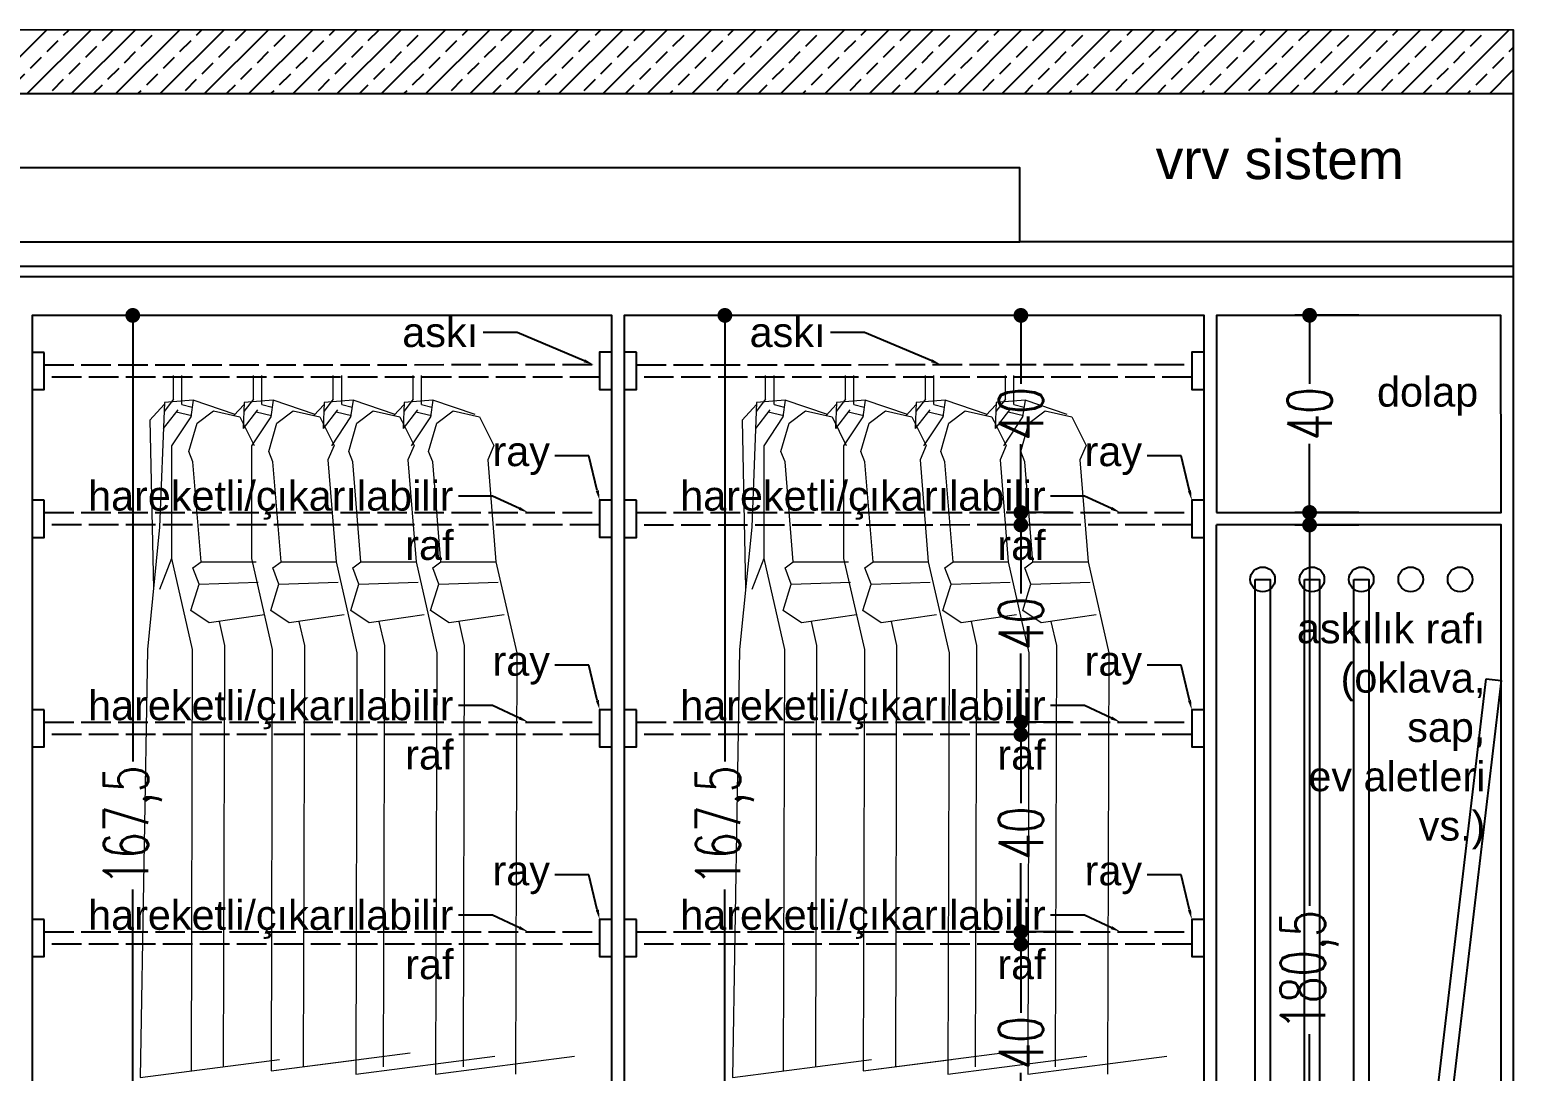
# Model space of a CAD drawing. Header units: millimetres. Extents: x 1064 to 14043, y 831 to 5538.
# Drawn here: x 10964.1 to 11264.7, y 2635.4 to 2846.7 of the extents above; entities that cross this region are included whole.
import ezdxf
from ezdxf import colors
from ezdxf.entities.mleader import LeaderData, LeaderLine
from ezdxf.math import Vec2, Vec3

# ---------------------------------------------------------------- set-up
doc = ezdxf.new("R2010")
doc.units = ezdxf.units.MM
doc.linetypes.add('ACAD_ISO02W100', pattern=[15, 12, -3])
for name, color, linetype in [('clad', 30, 'Continuous'), ('dim_sec', 193, 'Continuous'), ('furn', 134, 'Continuous'), ('hatch_conc', 223, 'Continuous'), ('layout', 11, 'Continuous'), ('pipe', 143, 'Continuous'), ('Str_conc', 6, 'Continuous'), ('symbol', 8, 'Continuous'), ('wipeout', 134, 'Continuous')]:
    doc.layers.add(name, color=color, linetype=linetype)
doc.layers.add('mobilya', color=30, linetype='Continuous', lineweight=30)
doc.layers.add('transparan', color=7, linetype='Continuous', transparency=0.75)
doc.styles.add('antet', font='arial.ttf')
doc.styles.add('dim', font='simplex.shx', dxfattribs={"width": 0.7})
doc.styles.get("Standard").update_dxf_attribs({"font": 'arial.ttf'})
doc.dimstyles.new('1_50', dxfattribs={"dimtxt": 9, "dimasz": 3, "dimexe": 3, "dimexo": 0, "dimgap": 1, "dimtad": 0, "dimdec": 1, "dimzin": 11, "dimtxsty": 'dim', "dimblk": 'DOT', "dimcen": 1.5, "dimdle": 1.25, "dimclrt": 2, "dimadec": 0, "dimazin": 0, "dimtfac": 1.25, "dimtdec": 1, "dimtix": 1, "dimtofl": 0, "dimtmove": 1, "dimatfit": 3, "dimldrblk": 'DOT', "dimfxl": 10, "dimfxlon": 1, "dimtolj": 1, "dimtzin": 0, "dimarcsym": 0})

# ---------------------------------------------------------------- blocks, each defined once
blk = doc.blocks.new('_Dot')
at = {"color": 0, "linetype": 'ByBlock', "lineweight": -2}
blk.add_line((-0.5, 0), (-1, 0), dxfattribs=at)
at = {"color": 0, "linetype": 'ByBlock', "const_width": 0.5}
blk.add_lwpolyline([(-0.25, 0, 1), (0.25, 0, 1)], format="xyb", close=True, dxfattribs=at)
blk = doc.blocks.new('*D91')
at = {"layer": 'Defpoints', "color": 0, "transparency": 16777216}
for p in [(11164.95, 2661.2), (11202.07, 2661.2), (11202.07, 2621.21)]:
    blk.add_point(p, dxfattribs=at)
at = {"layer": 'dim_sec', "color": 0, "lineweight": -2, "transparency": 16777216}
for p, q in [((11174.95, 2661.2), (11161.95, 2661.2)), ((11164.95, 2658.2), (11164.95, 2647.3)), ((11164.95, 2624.21), (11164.95, 2635.1)), ((11174.95, 2621.21), (11161.95, 2621.21))]:
    blk.add_line(p, q, dxfattribs=at)
at = {"layer": 'dim_sec', "color": 0, "lineweight": -2, "transparency": 16777216, "xscale": 3, "yscale": 3, "zscale": 3}
for p, rotation in [((11164.95, 2661.2), 90), ((11164.95, 2621.21), 270)]:
    blk.add_blockref('_Dot', p, dxfattribs=dict(at, rotation=rotation))
at = {"layer": 'dim_sec', "color": 2, "transparency": 16777216, "insert": (11164.95, 2641.2), "char_height": 9, "attachment_point": 5, "rotation": 90, "style": 'dim'}
blk.add_mtext('\\A1;40', dxfattribs=at)
blk = doc.blocks.new('*D92')
at = {"layer": 'Defpoints', "color": 0, "transparency": 16777216}
for p in [(11164.95, 2703.7), (11202.07, 2703.7), (11202.07, 2663.71)]:
    blk.add_point(p, dxfattribs=at)
at = {"layer": 'dim_sec', "color": 0, "lineweight": -2, "transparency": 16777216}
for p, q in [((11174.95, 2703.7), (11161.95, 2703.7)), ((11164.95, 2700.7), (11164.95, 2689.8)), ((11164.95, 2666.71), (11164.95, 2677.6)), ((11174.95, 2663.71), (11161.95, 2663.71))]:
    blk.add_line(p, q, dxfattribs=at)
at = {"layer": 'dim_sec', "color": 0, "lineweight": -2, "transparency": 16777216, "xscale": 3, "yscale": 3, "zscale": 3}
for p, rotation in [((11164.95, 2703.7), 90), ((11164.95, 2663.71), 270)]:
    blk.add_blockref('_Dot', p, dxfattribs=dict(at, rotation=rotation))
at = {"layer": 'dim_sec', "color": 2, "transparency": 16777216, "insert": (11164.95, 2683.7), "char_height": 9, "attachment_point": 5, "rotation": 90, "style": 'dim'}
blk.add_mtext('\\A1;40', dxfattribs=at)
blk = doc.blocks.new('*D93')
at = {"layer": 'Defpoints', "color": 0, "transparency": 16777216}
for p in [(11164.95, 2746.21), (11202.07, 2746.21), (11202.07, 2706.23)]:
    blk.add_point(p, dxfattribs=at)
at = {"layer": 'dim_sec', "color": 0, "lineweight": -2, "transparency": 16777216}
for p, q in [((11174.95, 2746.21), (11161.95, 2746.21)), ((11164.95, 2743.21), (11164.95, 2732.32)), ((11164.95, 2709.23), (11164.95, 2720.12)), ((11174.95, 2706.23), (11161.95, 2706.23))]:
    blk.add_line(p, q, dxfattribs=at)
at = {"layer": 'dim_sec', "color": 0, "lineweight": -2, "transparency": 16777216, "xscale": 3, "yscale": 3, "zscale": 3}
for p, rotation in [((11164.95, 2746.21), 90), ((11164.95, 2706.23), 270)]:
    blk.add_blockref('_Dot', p, dxfattribs=dict(at, rotation=rotation))
at = {"layer": 'dim_sec', "color": 2, "transparency": 16777216, "insert": (11164.95, 2726.22), "char_height": 9, "attachment_point": 5, "rotation": 90, "style": 'dim'}
blk.add_mtext('\\A1;40', dxfattribs=at)
blk = doc.blocks.new('*D94')
at = {"layer": 'Defpoints', "color": 0, "transparency": 16777216}
for p in [(11164.95, 2788.71), (11202.07, 2788.71), (11202.07, 2748.73)]:
    blk.add_point(p, dxfattribs=at)
at = {"layer": 'dim_sec', "color": 0, "lineweight": -2, "transparency": 16777216}
for p, q in [((11174.95, 2788.71), (11161.95, 2788.71)), ((11164.95, 2785.71), (11164.95, 2774.82)), ((11164.95, 2751.73), (11164.95, 2762.62)), ((11174.95, 2748.73), (11161.95, 2748.73))]:
    blk.add_line(p, q, dxfattribs=at)
at = {"layer": 'dim_sec', "color": 0, "lineweight": -2, "transparency": 16777216, "xscale": 3, "yscale": 3, "zscale": 3}
for p, rotation in [((11164.95, 2788.71), 90), ((11164.95, 2748.73), 270)]:
    blk.add_blockref('_Dot', p, dxfattribs=dict(at, rotation=rotation))
at = {"layer": 'dim_sec', "color": 2, "transparency": 16777216, "insert": (11164.95, 2768.72), "char_height": 9, "attachment_point": 5, "rotation": 90, "style": 'dim'}
blk.add_mtext('\\A1;40', dxfattribs=at)
blk = doc.blocks.new('*D96')
at = {"layer": 'Defpoints', "color": 0, "transparency": 16777216}
for p in [(10984.96, 2788.71), (11082.08, 2788.71), (11082.08, 2621.2)]:
    blk.add_point(p, dxfattribs=at)
at = {"layer": 'dim_sec', "color": 0, "lineweight": -2, "transparency": 16777216}
for p, q in [((10994.96, 2788.71), (10981.96, 2788.71)), ((10984.96, 2785.71), (10984.96, 2698.25)), ((10984.96, 2624.2), (10984.96, 2672.25)), ((10994.96, 2621.2), (10981.96, 2621.2))]:
    blk.add_line(p, q, dxfattribs=at)
at = {"layer": 'dim_sec', "color": 0, "lineweight": -2, "transparency": 16777216, "xscale": 3, "yscale": 3, "zscale": 3}
for p, rotation in [((10984.96, 2788.71), 90), ((10984.96, 2621.2), 270)]:
    blk.add_blockref('_Dot', p, dxfattribs=dict(at, rotation=rotation))
at = {"layer": 'dim_sec', "color": 2, "transparency": 16777216, "insert": (10984.96, 2685.25), "char_height": 9, "attachment_point": 5, "rotation": 90, "style": 'dim'}
blk.add_mtext('\\A1;167,5', dxfattribs=at)
blk = doc.blocks.new('*D102')
at = {"layer": 'Defpoints', "color": 0, "transparency": 16777216}
for p in [(11223.46, 2788.73), (11262.25, 2788.73), (11262.25, 2748.75)]:
    blk.add_point(p, dxfattribs=at)
at = {"layer": 'dim_sec', "color": 0, "lineweight": -2, "transparency": 16777216}
for p, q in [((11233.46, 2788.73), (11220.46, 2788.73)), ((11223.46, 2785.73), (11223.46, 2774.84)), ((11223.46, 2751.75), (11223.46, 2762.64)), ((11233.46, 2748.75), (11220.46, 2748.75))]:
    blk.add_line(p, q, dxfattribs=at)
at = {"layer": 'dim_sec', "color": 0, "lineweight": -2, "transparency": 16777216, "xscale": 3, "yscale": 3, "zscale": 3}
for p, rotation in [((11223.46, 2788.73), 90), ((11223.46, 2748.75), 270)]:
    blk.add_blockref('_Dot', p, dxfattribs=dict(at, rotation=rotation))
at = {"layer": 'dim_sec', "color": 2, "transparency": 16777216, "insert": (11223.46, 2768.74), "char_height": 9, "attachment_point": 5, "rotation": 90, "style": 'dim'}
blk.add_mtext('\\A1;40', dxfattribs=at)
blk = doc.blocks.new('*D107')
at = {"layer": 'Defpoints', "color": 0, "transparency": 16777216}
for p in [(11104.96, 2788.71), (11202.08, 2788.71), (11202.08, 2621.19)]:
    blk.add_point(p, dxfattribs=at)
at = {"layer": 'dim_sec', "color": 0, "lineweight": -2, "transparency": 16777216}
for p, q in [((11114.96, 2788.71), (11101.96, 2788.71)), ((11104.96, 2785.71), (11104.96, 2698.25)), ((11104.96, 2624.19), (11104.96, 2672.25)), ((11114.96, 2621.19), (11101.96, 2621.19))]:
    blk.add_line(p, q, dxfattribs=at)
at = {"layer": 'dim_sec', "color": 0, "lineweight": -2, "transparency": 16777216, "xscale": 3, "yscale": 3, "zscale": 3}
for p, rotation in [((11104.96, 2788.71), 90), ((11104.96, 2621.19), 270)]:
    blk.add_blockref('_Dot', p, dxfattribs=dict(at, rotation=rotation))
at = {"layer": 'dim_sec', "color": 2, "transparency": 16777216, "insert": (11104.96, 2685.25), "char_height": 9, "attachment_point": 5, "rotation": 90, "style": 'dim'}
blk.add_mtext('\\A1;167,5', dxfattribs=at)
blk = doc.blocks.new('*D108')
at = {"layer": 'Defpoints', "color": 0, "transparency": 16777216}
for p in [(11223.46, 2746.2), (11262.25, 2746.2), (11262.25, 2565.72)]:
    blk.add_point(p, dxfattribs=at)
at = {"layer": 'dim_sec', "color": 0, "lineweight": -2, "transparency": 16777216}
for p, q in [((11233.46, 2746.2), (11220.46, 2746.2)), ((11223.46, 2743.2), (11223.46, 2668.96)), ((11223.46, 2568.72), (11223.46, 2642.96)), ((11233.46, 2565.72), (11220.46, 2565.72))]:
    blk.add_line(p, q, dxfattribs=at)
at = {"layer": 'dim_sec', "color": 0, "lineweight": -2, "transparency": 16777216, "xscale": 3, "yscale": 3, "zscale": 3}
for p, rotation in [((11223.46, 2746.2), 90), ((11223.46, 2565.72), 270)]:
    blk.add_blockref('_Dot', p, dxfattribs=dict(at, rotation=rotation))
at = {"layer": 'dim_sec', "color": 2, "transparency": 16777216, "insert": (11223.46, 2655.96), "char_height": 9, "attachment_point": 5, "rotation": 90, "style": 'dim'}
blk.add_mtext('\\A1;180,5', dxfattribs=at)

msp = doc.modelspace()

# ---------------------------------------------------------------- hatches: boundary and pattern name
at = {"layer": 'hatch_conc', "ltscale": 10}
h = msp.add_hatch(dxfattribs=at)
h.set_pattern_fill('ANSI33', color=256)
h.set_pattern_definition([(45, (-2630.7724, 500.59), (-4.490128, 4.490128), []), (45, (-2626.282, 500.59), (-4.490128, 4.490128), [3.175, -1.5875])])
h.paths.add_polyline_path([(11264.74768, 2846.6379), (10783.74771, 2846.65676), (10783.74771, 2833.68723), (11264.74768, 2833.66837)])

# ---------------------------------------------------------------- linework, layer by layer
at = {"layer": 'clad'}
msp.add_lwpolyline([(10883.32517, 2803.65112), (10783.24771, 2803.65112), (10783.24771, 2833.68723), (11264.74768, 2833.66837), (11264.74768, 2803.63226), (11164.74768, 2803.63226), (11164.74768, 2818.63226), (10883.32517, 2818.65112)], close=True, dxfattribs=at)
at = {"layer": 'furn'}
for p, q in [((10783.26038, 2796.61935), (11264.74768, 2796.61935)), ((11204.5759, 2565.72514), (11204.57482, 2746.20439))]:
    msp.add_line(p, q, dxfattribs=at)
for points in [[(11264.74768, 2803.63226), (11264.74768, 2556.71935), (10783.26038, 2556.68464), (10783.26038, 2565.68464)], [(11037.25618, 2796.61935), (11037.25617, 2796.64518)], [(11039.75617, 2796.64544), (11039.75618, 2796.61935)], [(11127.25278, 2796.61935), (11127.25278, 2796.65436)], [(11129.75278, 2796.65461), (11129.75278, 2796.61935)], [(11172.25109, 2796.61935), (11172.25109, 2796.65894)], [(11174.75109, 2796.6592), (11174.75109, 2796.61935)], [(11217.24939, 2796.61935), (11217.24939, 2796.66353)], [(11219.74939, 2796.66379), (11219.74939, 2796.61935)], [(11262.2477, 2796.61935), (11262.24769, 2796.66812)], [(11204.57433, 2565.72514), (11262.25213, 2565.72206), (11262.25056, 2746.20439), (11204.57481, 2746.20439)], [(10967.01137, 2663.7009), (10967.01057, 2663.7009)], [(11087.01426, 2663.69856), (11087.01347, 2663.69856)]]:
    msp.add_lwpolyline(points, dxfattribs=at)
for points in [[(10964.56994, 2621.1853), (11082.07257, 2621.18905), (11082.07124, 2788.70365), (10964.56861, 2788.6999)], [(11084.57283, 2621.18297), (11202.07546, 2621.18672), (11202.07414, 2788.70132), (11084.57151, 2788.69756)], [(11204.56873, 2748.72893), (11262.24962, 2748.72286), (11262.24874, 2788.70439), (11204.56785, 2788.71046)], [(10967.0313, 2781.2186), (10964.56041, 2781.2186), (10964.56041, 2773.69994), (10967.0313, 2773.69994)], [(11082.07297, 2781.2222), (11079.57243, 2781.2222), (11079.57243, 2773.70354), (11082.07297, 2773.70354)], [(11087.03419, 2781.21954), (11084.56331, 2781.21954), (11084.56331, 2773.70089), (11087.03419, 2773.70089)], [(11202.07587, 2781.22315), (11199.57532, 2781.22315), (11199.57532, 2773.70449), (11202.07587, 2773.70449)], [(10967.0313, 2751.2186), (10964.56041, 2751.2186), (10964.56041, 2743.69994), (10967.0313, 2743.69994)], [(11082.07297, 2751.2222), (11079.57243, 2751.2222), (11079.57243, 2743.70354), (11082.07297, 2743.70354)], [(11087.03419, 2751.21626), (11084.56331, 2751.21626), (11084.56331, 2743.69761), (11087.03419, 2743.69761)], [(11202.07587, 2751.21986), (11199.57532, 2751.21986), (11199.57532, 2743.70121), (11202.07587, 2743.70121)], [(10967.03223, 2708.7186), (10964.56135, 2708.7186), (10964.56135, 2701.19994), (10967.03223, 2701.19994)], [(11082.0739, 2708.7222), (11079.57336, 2708.7222), (11079.57336, 2701.20354), (11082.0739, 2701.20354)], [(11087.03513, 2708.71626), (11084.56424, 2708.71626), (11084.56424, 2701.19761), (11087.03513, 2701.19761)], [(11202.0768, 2708.71986), (11199.57626, 2708.71986), (11199.57626, 2701.20121), (11202.0768, 2701.20121)], [(10967.03449, 2666.204), (10964.56361, 2666.204), (10964.56361, 2658.68535), (10967.03449, 2658.68535)], [(11082.07617, 2666.20761), (11079.57562, 2666.20761), (11079.57562, 2658.68895), (11082.07617, 2658.68895)], [(11087.03739, 2666.20167), (11084.5665, 2666.20167), (11084.5665, 2658.68302), (11087.03739, 2658.68302)], [(11202.07906, 2666.20527), (11199.57852, 2666.20527), (11199.57852, 2658.68662), (11202.07906, 2658.68662)]]:
    msp.add_lwpolyline(points, close=True, dxfattribs=at)
at = {"layer": 'furn', "linetype": 'ACAD_ISO02W100', "ltscale": 0.5}
for points in [[(11079.5685, 2776.20645), (10967.0313, 2776.20285), (10967.0313, 2778.71504), (11079.5685, 2778.71865)], [(11199.57139, 2776.2074), (11087.03419, 2776.2038), (11087.03419, 2778.71599), (11199.57139, 2778.71959)], [(11079.5685, 2746.20645), (10967.0313, 2746.20285), (10967.0313, 2748.71504), (11079.5685, 2748.71865)], [(11199.57139, 2746.20411), (11087.03419, 2746.20051), (11087.03419, 2748.71271), (11199.57139, 2748.71631)], [(11079.56943, 2703.70645), (10967.03223, 2703.70285), (10967.03223, 2706.21504), (11079.56943, 2706.21865)], [(11199.57232, 2703.70411), (11087.03513, 2703.70051), (11087.03513, 2706.21271), (11199.57232, 2706.21631)], [(11079.57169, 2661.19186), (10967.03449, 2661.18826), (10967.03449, 2663.70045), (11079.57169, 2663.70405)], [(11199.57459, 2661.18952), (11087.03739, 2661.18592), (11087.03739, 2663.69812), (11199.57459, 2663.70172)]]:
    msp.add_lwpolyline(points, close=True, dxfattribs=at)
at = {"layer": 'Str_conc', "ltscale": 10}
msp.add_lwpolyline([(10783.24771, 2846.65676), (11264.74768, 2846.6379), (11264.74768, 2833.66837), (10783.24771, 2833.68723)], close=True, dxfattribs=at)
at = {"layer": 'symbol', "lineweight": 0}
for p, q in [((10993.20846, 2771.73205), (10993.20846, 2776.53807)), ((10994.91205, 2770.62103), (10994.91205, 2776.53807)), ((11009.40557, 2771.73205), (11009.40557, 2776.53807)), ((11011.10917, 2770.62103), (11011.10917, 2776.53807)), ((11025.60268, 2771.73205), (11025.60268, 2776.53807)), ((11027.30628, 2770.62103), (11027.30628, 2776.53807)), ((11041.79979, 2771.73205), (11041.79979, 2776.53807)), ((11043.50339, 2770.62103), (11043.50339, 2776.53807)), ((11113.21135, 2771.73299), (11113.21135, 2776.53901)), ((11114.91495, 2770.62198), (11114.91495, 2776.53901)), ((11129.40846, 2771.73299), (11129.40846, 2776.53901)), ((11131.11206, 2770.62198), (11131.11206, 2776.53901)), ((11145.60558, 2771.73299), (11145.60558, 2776.53901)), ((11147.30917, 2770.62198), (11147.30917, 2776.53901)), ((11161.80269, 2771.73299), (11161.80269, 2776.53901)), ((11163.50628, 2770.62198), (11163.50628, 2776.53901)), ((10991.34461, 2770.6375), (10988.44365, 2767.46755)), ((10991.35943, 2771.02236), (10990.38588, 2745.73827)), ((10994.06639, 2769.58862), (10991.15025, 2765.7897)), ((10993.20846, 2771.73205), (10991.29055, 2769.23353)), ((10997.20068, 2771.50859), (10991.35943, 2771.02236)), ((10994.91205, 2770.62103), (10996.99921, 2770.09982)), ((10997.20068, 2771.50859), (10996.71392, 2768.10496)), ((11005.74155, 2768.60474), (10997.20068, 2771.50859)), ((10997.97953, 2766.86506), (11001.28956, 2769.34485)), ((11001.28956, 2769.34485), (11006.66839, 2768.10496)), ((11007.54172, 2770.6375), (11005.47569, 2768.37989)), ((11010.2635, 2769.58862), (11007.34737, 2765.7897)), ((11007.55654, 2771.02236), (11007.35546, 2765.80025)), ((11009.40557, 2771.73205), (11007.48766, 2769.23353)), ((11013.39779, 2771.50859), (11007.55654, 2771.02236)), ((11011.10917, 2770.62103), (11013.19632, 2770.09982)), ((11013.39779, 2771.50859), (11012.91103, 2768.10496)), ((11021.93866, 2768.60474), (11013.39779, 2771.50859)), ((11014.17664, 2766.86506), (11017.48667, 2769.34485)), ((11017.48667, 2769.34485), (11022.8655, 2768.10496)), ((11023.73883, 2770.6375), (11021.6728, 2768.37989)), ((11026.46061, 2769.58862), (11023.54448, 2765.7897)), ((11023.75365, 2771.02236), (11023.55258, 2765.80025)), ((11025.60268, 2771.73205), (11023.68477, 2769.23353)), ((11029.5949, 2771.50859), (11023.75365, 2771.02236)), ((11027.30628, 2770.62103), (11029.39343, 2770.09982)), ((11029.5949, 2771.50859), (11029.10814, 2768.10496)), ((11038.13578, 2768.60474), (11029.5949, 2771.50859)), ((11030.37375, 2766.86506), (11033.68378, 2769.34485)), ((11030.37375, 2766.86506), (11033.68378, 2769.34485)), ((11033.68378, 2769.34485), (11039.06262, 2768.10496)), ((11033.68378, 2769.34485), (11039.06262, 2768.10496)), ((11039.93594, 2770.6375), (11037.86991, 2768.37989)), ((11042.65772, 2769.58862), (11039.74159, 2765.7897)), ((11039.95076, 2771.02236), (11039.74969, 2765.80025)), ((11041.79979, 2771.73205), (11039.88188, 2769.23353)), ((11045.79201, 2771.50859), (11039.95076, 2771.02236)), ((11043.50339, 2770.62103), (11045.59054, 2770.09982)), ((11045.79201, 2771.50859), (11045.30525, 2768.10496)), ((11054.33289, 2768.60474), (11045.79201, 2771.50859)), ((11046.57086, 2766.86506), (11049.8809, 2769.34485)), ((11046.57086, 2766.86506), (11049.8809, 2769.34485)), ((11049.8809, 2769.34485), (11055.25973, 2768.10496)), ((11049.8809, 2769.34485), (11055.25973, 2768.10496)), ((11111.3475, 2770.63845), (11108.44654, 2767.4685)), ((11111.36232, 2771.02331), (11110.38877, 2745.73922)), ((11114.06928, 2769.58957), (11111.15315, 2765.79065)), ((11113.21135, 2771.73299), (11111.29344, 2769.23448)), ((11117.20357, 2771.50954), (11111.36232, 2771.02331)), ((11114.91495, 2770.62198), (11117.0021, 2770.10077)), ((11117.20357, 2771.50954), (11116.71681, 2768.10591)), ((11125.74445, 2768.60569), (11117.20357, 2771.50954)), ((11117.98242, 2766.86601), (11121.29245, 2769.3458)), ((11121.29245, 2769.3458), (11126.67129, 2768.10591)), ((11127.54461, 2770.63845), (11125.47858, 2768.38084)), ((11130.26639, 2769.58957), (11127.35026, 2765.79065)), ((11127.55943, 2771.02331), (11127.35836, 2765.8012)), ((11129.40846, 2771.73299), (11127.49055, 2769.23448)), ((11133.40068, 2771.50954), (11127.55943, 2771.02331)), ((11131.11206, 2770.62198), (11133.19921, 2770.10077)), ((11133.40068, 2771.50954), (11132.91392, 2768.10591)), ((11141.94156, 2768.60569), (11133.40068, 2771.50954)), ((11134.17953, 2766.86601), (11137.48957, 2769.3458)), ((11137.48957, 2769.3458), (11142.8684, 2768.10591)), ((11143.74172, 2770.63845), (11141.67569, 2768.38084)), ((11146.46351, 2769.58957), (11143.54737, 2765.79065)), ((11143.75654, 2771.02331), (11143.55547, 2765.8012)), ((11145.60558, 2771.73299), (11143.68766, 2769.23448)), ((11149.59779, 2771.50954), (11143.75654, 2771.02331)), ((11147.30917, 2770.62198), (11149.39632, 2770.10077)), ((11149.59779, 2771.50954), (11149.11103, 2768.10591)), ((11158.13867, 2768.60569), (11149.59779, 2771.50954)), ((11150.37664, 2766.86601), (11153.68668, 2769.3458)), ((11150.37664, 2766.86601), (11153.68668, 2769.3458)), ((11153.68668, 2769.3458), (11159.06551, 2768.10591)), ((11153.68668, 2769.3458), (11159.06551, 2768.10591)), ((11159.93884, 2770.63845), (11157.8728, 2768.38084)), ((11162.66062, 2769.58957), (11159.74448, 2765.79065)), ((11159.95365, 2771.02331), (11159.75258, 2765.8012)), ((11161.80269, 2771.73299), (11159.88478, 2769.23448)), ((11165.79491, 2771.50954), (11159.95365, 2771.02331)), ((11163.50628, 2770.62198), (11165.59344, 2770.10077)), ((11165.79491, 2771.50954), (11165.30815, 2768.10591)), ((11174.33578, 2768.60569), (11165.79491, 2771.50954)), ((11166.57375, 2766.86601), (11169.88379, 2769.3458)), ((11166.57375, 2766.86601), (11169.88379, 2769.3458)), ((11169.88379, 2769.3458), (11175.26262, 2768.10591)), ((11169.88379, 2769.3458), (11175.26262, 2768.10591)), ((10988.44365, 2767.46755), (10989.16894, 2733.33935)), ((10996.71392, 2768.10496), (10992.81973, 2762.27017)), ((10993.75579, 2769.18399), (10996.9086, 2768.39666)), ((10996.3245, 2761.0789), (10997.97953, 2766.86506)), ((11006.66839, 2768.10496), (11009.5647, 2762.3188)), ((11012.91103, 2768.10496), (11009.01684, 2762.27017)), ((11009.9529, 2769.18399), (11013.10571, 2768.39666)), ((11012.52161, 2761.0789), (11014.17664, 2766.86506)), ((11022.8655, 2768.10496), (11025.76182, 2762.3188)), ((11029.10814, 2768.10496), (11025.21396, 2762.27017)), ((11026.15001, 2769.18399), (11029.30282, 2768.39666)), ((11028.71872, 2761.0789), (11030.37375, 2766.86506)), ((11028.71872, 2761.0789), (11030.37375, 2766.86506)), ((11039.06262, 2768.10496), (11039.48783, 2767.25549)), ((11039.06262, 2768.10496), (11041.95893, 2762.3188)), ((11045.30525, 2768.10496), (11041.41107, 2762.27017)), ((11042.34712, 2769.18399), (11045.49994, 2768.39666)), ((11044.91583, 2761.0789), (11046.57086, 2766.86506)), ((11044.91583, 2761.0789), (11046.57086, 2766.86506)), ((11055.25973, 2768.10496), (11058.15604, 2762.3188)), ((11108.44654, 2767.4685), (11109.17183, 2733.3403)), ((11116.71681, 2768.10591), (11112.82263, 2762.27112)), ((11113.75868, 2769.18494), (11116.91149, 2768.39761)), ((11116.32739, 2761.07985), (11117.98242, 2766.86601)), ((11126.67129, 2768.10591), (11129.5676, 2762.31975)), ((11132.91392, 2768.10591), (11129.01974, 2762.27112)), ((11129.95579, 2769.18494), (11133.10861, 2768.39761)), ((11132.5245, 2761.07985), (11134.17953, 2766.86601)), ((11142.8684, 2768.10591), (11145.76471, 2762.31975)), ((11149.11103, 2768.10591), (11145.21685, 2762.27112)), ((11146.1529, 2769.18494), (11149.30572, 2768.39761)), ((11148.72161, 2761.07985), (11150.37664, 2766.86601)), ((11148.72161, 2761.07985), (11150.37664, 2766.86601)), ((11159.06551, 2768.10591), (11159.49072, 2767.25644)), ((11159.06551, 2768.10591), (11161.96182, 2762.31975)), ((11165.30815, 2768.10591), (11161.41396, 2762.27112)), ((11162.35002, 2769.18494), (11165.50283, 2768.39761)), ((11164.91873, 2761.07985), (11166.57375, 2766.86601)), ((11164.91873, 2761.07985), (11166.57375, 2766.86601)), ((11175.26262, 2768.10591), (11178.15893, 2762.31975)), ((10992.81973, 2762.27017), (10992.81973, 2739.41725)), ((10997.15201, 2759.01242), (10996.3245, 2761.0789)), ((11009.01684, 2762.27017), (11009.01684, 2739.41725)), ((11013.34912, 2759.01242), (11012.52161, 2761.0789)), ((11025.76182, 2762.3188), (11024.52053, 2759.42571)), ((11029.54623, 2759.01242), (11028.71872, 2761.0789)), ((11029.54623, 2759.01242), (11028.71872, 2761.0789)), ((11041.95893, 2762.3188), (11040.71765, 2759.42571)), ((11045.74335, 2759.01242), (11044.91583, 2761.0789)), ((11045.74335, 2759.01242), (11044.91583, 2761.0789)), ((11058.15604, 2762.3188), (11056.91476, 2759.42571)), ((11112.82263, 2762.27112), (11112.82263, 2739.4182)), ((11117.1549, 2759.01337), (11116.32739, 2761.07985)), ((11129.01974, 2762.27112), (11129.01974, 2739.4182)), ((11133.35202, 2759.01337), (11132.5245, 2761.07985)), ((11145.76471, 2762.31975), (11144.52343, 2759.42666)), ((11149.54913, 2759.01337), (11148.72161, 2761.07985)), ((11149.54913, 2759.01337), (11148.72161, 2761.07985)), ((11161.96182, 2762.31975), (11160.72054, 2759.42666)), ((11165.74624, 2759.01337), (11164.91873, 2761.07985)), ((11165.74624, 2759.01337), (11164.91873, 2761.07985)), ((11178.15893, 2762.31975), (11176.91765, 2759.42666)), ((10998.80704, 2738.76083), (10997.15201, 2759.01242)), ((11015.00415, 2738.76083), (11013.34912, 2759.01242)), ((11024.52053, 2759.42571), (11026.17556, 2738.76083)), ((11031.20126, 2738.76083), (11029.54623, 2759.01242)), ((11040.71765, 2759.42571), (11042.37267, 2738.76083)), ((11047.39837, 2738.76083), (11045.74335, 2759.01242)), ((11056.91476, 2759.42571), (11058.56979, 2738.76083)), ((11118.80993, 2738.76178), (11117.1549, 2759.01337)), ((11135.00704, 2738.76178), (11133.35202, 2759.01337)), ((11144.52343, 2759.42666), (11146.17846, 2738.76178)), ((11151.20416, 2738.76178), (11149.54913, 2759.01337)), ((11160.72054, 2759.42666), (11162.37557, 2738.76178)), ((11167.40127, 2738.76178), (11165.74624, 2759.01337)), ((11176.91765, 2759.42666), (11178.57268, 2738.76178)), ((10990.38588, 2745.73827), (10987.952, 2720.94042)), ((11110.38877, 2745.73922), (11107.95489, 2720.94137)), ((10992.81973, 2739.41725), (10990.38588, 2733.09622)), ((10992.81973, 2739.41725), (10997.02655, 2720.94042)), ((11009.01684, 2739.41725), (11013.22366, 2720.94042)), ((11112.82263, 2739.4182), (11110.38877, 2733.09717)), ((11112.82263, 2739.4182), (11117.02944, 2720.94137)), ((11129.01974, 2739.4182), (11133.22656, 2720.94137)), ((10997.15201, 2737.52094), (10998.80704, 2738.76083)), ((10998.39327, 2734.21456), (10997.15201, 2737.52094)), ((10998.80704, 2738.76083), (11009.97845, 2738.76083)), ((11013.34912, 2737.52094), (11015.00415, 2738.76083)), ((11014.59038, 2734.21456), (11013.34912, 2737.52094)), ((11015.00415, 2738.76083), (11026.17556, 2738.76083)), ((11026.17556, 2738.76083), (11030.38238, 2720.28401)), ((11029.54623, 2737.52094), (11031.20126, 2738.76083)), ((11030.78749, 2734.21456), (11029.54623, 2737.52094)), ((11031.20126, 2738.76083), (11042.37267, 2738.76083)), ((11042.37267, 2738.76083), (11046.57949, 2720.28401)), ((11045.74335, 2737.52094), (11047.39837, 2738.76083)), ((11046.98461, 2734.21456), (11045.74335, 2737.52094)), ((11047.39837, 2738.76083), (11058.56979, 2738.76083)), ((11058.56979, 2738.76083), (11062.7766, 2720.28401)), ((11117.1549, 2737.52189), (11118.80993, 2738.76178)), ((11118.39617, 2734.21551), (11117.1549, 2737.52189)), ((11118.80993, 2738.76178), (11129.98134, 2738.76178)), ((11133.35202, 2737.52189), (11135.00704, 2738.76178)), ((11134.59328, 2734.21551), (11133.35202, 2737.52189)), ((11135.00704, 2738.76178), (11146.17846, 2738.76178)), ((11146.17846, 2738.76178), (11150.38527, 2720.28496)), ((11149.54913, 2737.52189), (11151.20416, 2738.76178)), ((11150.79039, 2734.21551), (11149.54913, 2737.52189)), ((11151.20416, 2738.76178), (11162.37557, 2738.76178)), ((11162.37557, 2738.76178), (11166.58239, 2720.28496)), ((11165.74624, 2737.52189), (11167.40127, 2738.76178)), ((11166.9875, 2734.21551), (11165.74624, 2737.52189)), ((11167.40127, 2738.76178), (11178.57268, 2738.76178)), ((11178.57268, 2738.76178), (11182.7795, 2720.28496)), ((10996.73824, 2728.8417), (10998.39327, 2734.21456)), ((10998.39327, 2734.21456), (11010.39222, 2734.62786)), ((11012.93535, 2728.8417), (11014.59038, 2734.21456)), ((11014.59038, 2734.21456), (11026.58933, 2734.62786)), ((11029.13247, 2728.8417), (11030.78749, 2734.21456)), ((11030.78749, 2734.21456), (11042.78644, 2734.62786)), ((11045.32958, 2728.8417), (11046.98461, 2734.21456)), ((11046.98461, 2734.21456), (11058.98355, 2734.62786)), ((11116.74114, 2728.84264), (11118.39617, 2734.21551)), ((11118.39617, 2734.21551), (11130.39511, 2734.62881)), ((11132.93825, 2728.84264), (11134.59328, 2734.21551)), ((11134.59328, 2734.21551), (11146.59222, 2734.62881)), ((11149.13536, 2728.84264), (11150.79039, 2734.21551)), ((11150.79039, 2734.21551), (11162.78934, 2734.62881)), ((11165.33247, 2728.84264), (11166.9875, 2734.21551)), ((11166.9875, 2734.21551), (11178.98645, 2734.62881)), ((11000.46205, 2726.36191), (10996.73824, 2728.8417)), ((11011.63348, 2728.0151), (11000.46205, 2726.36191)), ((11016.65916, 2726.36191), (11012.93535, 2728.8417)), ((11027.83059, 2728.0151), (11016.65916, 2726.36191)), ((11032.85627, 2726.36191), (11029.13247, 2728.8417)), ((11044.0277, 2728.0151), (11032.85627, 2726.36191)), ((11049.05338, 2726.36191), (11045.32958, 2728.8417)), ((11060.22481, 2728.0151), (11049.05338, 2726.36191)), ((11120.46494, 2726.36286), (11116.74114, 2728.84264)), ((11131.63637, 2728.01605), (11120.46494, 2726.36286)), ((11136.66205, 2726.36286), (11132.93825, 2728.84264)), ((11147.83348, 2728.01605), (11136.66205, 2726.36286)), ((11152.85916, 2726.36286), (11149.13536, 2728.84264)), ((11164.0306, 2728.01605), (11152.85916, 2726.36286)), ((11169.05627, 2726.36286), (11165.33247, 2728.84264)), ((11180.22771, 2728.01605), (11169.05627, 2726.36286)), ((11002.44884, 2726.65592), (11003.55542, 2721.79572)), ((11018.64595, 2726.65592), (11019.75253, 2721.79572)), ((11034.84306, 2726.65592), (11035.94964, 2721.79572)), ((11051.04018, 2726.65592), (11052.14675, 2721.79572)), ((11122.45174, 2726.65687), (11123.55831, 2721.79667)), ((11138.64885, 2726.65687), (11139.75542, 2721.79667)), ((11154.84596, 2726.65687), (11155.95253, 2721.79667)), ((11171.04307, 2726.65687), (11172.14965, 2721.79667)), ((11003.55542, 2721.79572), (11003.31053, 2636.33379)), ((11019.75253, 2721.79572), (11019.50764, 2636.33379)), ((11035.94964, 2721.79572), (11035.70475, 2636.33379)), ((11052.14675, 2721.79572), (11051.90186, 2636.33379)), ((11123.55831, 2721.79667), (11123.31342, 2636.33474)), ((11139.75542, 2721.79667), (11139.51053, 2636.33474)), ((11155.95253, 2721.79667), (11155.70764, 2636.33474)), ((11172.14965, 2721.79667), (11171.90476, 2636.33474)), ((10987.952, 2720.94042), (10986.49169, 2634.13048)), ((10997.02655, 2720.94042), (10996.78166, 2635.47849)), ((11013.22366, 2720.94042), (11012.97877, 2635.47849)), ((11030.38238, 2720.28401), (11030.13749, 2634.82207)), ((11046.57949, 2720.28401), (11046.3346, 2634.82207)), ((11062.7766, 2720.28401), (11062.53172, 2634.82207)), ((11107.95489, 2720.94137), (11106.49459, 2634.13143)), ((11117.02944, 2720.94137), (11116.78456, 2635.47944)), ((11133.22656, 2720.94137), (11132.98167, 2635.47944)), ((11150.38527, 2720.28496), (11150.14039, 2634.82302)), ((11166.58239, 2720.28496), (11166.3375, 2634.82302)), ((11182.7795, 2720.28496), (11182.53461, 2634.82302)), ((10986.49169, 2634.13048), (11014.66475, 2637.82121)), ((11012.97877, 2635.47849), (11041.15183, 2639.16922)), ((11012.97877, 2635.47849), (11030.86186, 2637.82121)), ((11030.13749, 2634.82207), (11058.31055, 2638.5128)), ((11046.3346, 2634.82207), (11074.50766, 2638.5128)), ((11106.49459, 2634.13143), (11134.66764, 2637.82216)), ((11132.98167, 2635.47944), (11161.15472, 2639.17017)), ((11132.98167, 2635.47944), (11150.86475, 2637.82216)), ((11150.14039, 2634.82302), (11178.31344, 2638.51375)), ((11166.3375, 2634.82302), (11194.51055, 2638.51375))]:
    msp.add_line(p, q, dxfattribs=at)
at = {"layer": 'symbol'}
for points in [[(11212.44318, 2735.17712), (11215.44318, 2735.17712), (11215.44318, 2585.17712), (11212.44318, 2585.17712)], [(11222.44318, 2735.17712), (11225.44318, 2735.17712), (11225.44318, 2585.17712), (11222.44318, 2585.17712)], [(11232.44318, 2735.17712), (11235.44318, 2735.17712), (11235.44318, 2585.17712), (11232.44318, 2585.17712)], [(11259.27158, 2714.99219), (11262.25083, 2714.63996), (11244.63964, 2565.6774), (11241.66038, 2566.02962)]]:
    msp.add_lwpolyline(points, close=True, dxfattribs=at)
for centre in [(11213.94318, 2735.17712), (11223.94318, 2735.17712), (11233.94318, 2735.17712), (11243.94318, 2735.17712), (11253.94318, 2735.17712)]:
    msp.add_circle(centre, 2.5, dxfattribs=at)
at = {"layer": 'transparan', "linetype": 'ByBlock'}
msp.add_lwpolyline([(10883.32517, 2803.65112), (11164.74768, 2803.63226)], dxfattribs=at)
at = {"layer": 'wipeout'}
msp.add_lwpolyline([(10783.26038, 2798.65985), (11264.74765, 2798.70969)], dxfattribs=at)

# ---------------------------------------------------------------- texts
at = {"layer": 'layout', "color": 251, "char_height": 6, "width": 282.3357703, "attachment_point": 9, "style": 'antet'}
for s, insert in [('{\\C7;dolap}', (11257.63056, 2768.40175)), ('{\\C7;askılık rafı\\P(oklava, \\Psap, \\Pev aletleri \\Pvs.)}', (11259.08342, 2680.40356))]:
    msp.add_mtext(s, dxfattribs=dict(at, insert=insert))
at = {"layer": 'pipe', "insert": (11192.27741, 2824.34805), "char_height": 8, "width": 376.4476937, "attachment_point": 1, "style": 'antet'}
msp.add_mtext('\\A1;vrv sistem', dxfattribs=at)

# ---------------------------------------------------------------- dimensions: what is measured, and where the dimension line sits
at = {"layer": 'dim_sec'}
for base, p1, p2, picture, middle in [((10984.95957, 2788.71273), (11082.07642, 2621.19552), (11082.07515, 2788.71273), '*D96', (10984.95957, 2685.24942)), ((11104.96246, 2788.71039), (11202.07931, 2621.19319), (11202.07805, 2788.71039), '*D107', (11104.96246, 2685.24708))]:
    dim = msp.add_linear_dim(base=base, p1=p1, p2=p2, angle=269.9999441, dimstyle='1_50', dxfattribs=at)
    dim.commit()
    dim.dimension.update_dxf_attribs({"geometry": picture, "text_midpoint": middle, "dimtype": 160})
for base, p1, p2, picture, middle in [((11164.95234, 2788.71282), (11202.07258, 2748.72868), (11202.07176, 2788.71282), '*D94', (11164.95234, 2768.72075)), ((11223.45992, 2788.72932), (11262.25346, 2748.74518), (11262.25265, 2788.72932), '*D102', (11223.45992, 2768.73725)), ((11164.94943, 2746.21282), (11202.06967, 2706.22868), (11202.06885, 2746.21282), '*D93', (11164.94943, 2726.22075)), ((11223.45701, 2746.20439), (11262.25056, 2565.72206), (11262.25056, 2746.20439), '*D108', (11223.45701, 2655.96323)), ((11164.95236, 2703.69588), (11202.0726, 2663.71174), (11202.07178, 2703.69588), '*D92', (11164.95236, 2683.70381)), ((11164.95256, 2661.19588), (11202.0728, 2621.21174), (11202.07198, 2661.19588), '*D91', (11164.95256, 2641.20381))]:
    dim = msp.add_linear_dim(base=base, p1=p1, p2=p2, angle=269.9999441, dimstyle='1_50', dxfattribs=at)
    dim.commit()
    dim.dimension.update_dxf_attribs({"geometry": picture, "text_midpoint": middle})

# ---------------------------------------------------------------- leaders
at = {"layer": 'mobilya'}
ml = msp.add_multileader_mtext('Standard', dxfattribs=at)
ml.set_content('askı', color=256)
ml.set_leader_properties()
ml.build(insert=Vec2(0, 0))
ml.multileader.update_dxf_attribs({"dogleg_length": 2, "arrow_head_size": 2})
ctx = ml.context
ctx.base_point, ctx.char_height, ctx.arrow_head_size, ctx.landing_gap_size, ctx.plane_origin = Vec3(11039.6668, 2785.24678), 6, 2, 1, Vec3(11022.0086, 2686.87535)
ctx.text_align_type = 2
notes = []
notes.append((ctx, [(0, (1, 1, 0), (11062.85974, 2785.24678), (-1, 0), 6.90508, [(0, [(11078.31815, 2778.71861)], 0, [])])]))
ctx.mtext.insert, ctx.mtext.width, ctx.mtext.defined_height, ctx.mtext.alignment, ctx.mtext.flow_direction = Vec3(11054.95466, 2788.29589), 53.8887348, 19.81848, 3, 5
ml = msp.add_multileader_mtext('Standard', dxfattribs=at)
ml.set_content('askı', color=256)
ml.set_leader_properties()
ml.build(insert=Vec2(0, 0))
ml.multileader.update_dxf_attribs({"dogleg_length": 2, "arrow_head_size": 2})
ctx = ml.context
ctx.base_point, ctx.char_height, ctx.arrow_head_size, ctx.landing_gap_size, ctx.plane_origin = Vec3(11110.06091, 2785.24678), 6, 2, 1, Vec3(11092.40271, 2686.87535)
ctx.text_align_type = 2
notes.append((ctx, [(0, (1, 1, 0), (11133.25385, 2785.24678), (-1, 0), 6.90508, [(0, [(11148.71226, 2778.71861)], 0, [])])]))
ctx.mtext.insert, ctx.mtext.width, ctx.mtext.defined_height, ctx.mtext.alignment, ctx.mtext.flow_direction = Vec3(11125.34877, 2788.29589), 53.8887348, 19.81848, 3, 5
ml = msp.add_multileader_mtext('Standard', dxfattribs=at)
ml.set_content('ray', color=256)
ml.set_leader_properties()
ml.build(insert=Vec2(0, 0))
ml.multileader.update_dxf_attribs({"dogleg_length": 2, "arrow_head_size": 2})
ctx = ml.context
ctx.base_point, ctx.char_height, ctx.arrow_head_size, ctx.landing_gap_size, ctx.plane_origin = Vec3(11057.47878, 2760.26253), 6, 2, 1, Vec3(11023.2628, 2661.89109)
ctx.text_align_type = 2
notes.append((ctx, [(0, (1, 1, 0), (11077.40977, 2760.26253), (-1, 0), 6.90508, [(0, [(11079.57243, 2751.2222)], 0, [])])]))
ctx.mtext.insert, ctx.mtext.width, ctx.mtext.defined_height, ctx.mtext.alignment, ctx.mtext.flow_direction = Vec3(11069.5047, 2764.14452), 53.8887348, 19.81848, 3, 5
ml = msp.add_multileader_mtext('Standard', dxfattribs=at)
ml.set_content('ray', color=256)
ml.set_leader_properties()
ml.build(insert=Vec2(0, 0))
ml.multileader.update_dxf_attribs({"dogleg_length": 2, "arrow_head_size": 2})
ctx = ml.context
ctx.base_point, ctx.char_height, ctx.arrow_head_size, ctx.landing_gap_size, ctx.plane_origin = Vec3(11177.48167, 2760.26019), 6, 2, 1, Vec3(11143.2657, 2661.88876)
ctx.text_align_type = 2
notes.append((ctx, [(0, (1, 1, 0), (11197.41267, 2760.26019), (-1, 0), 6.90508, [(0, [(11199.57532, 2751.21986)], 0, [])])]))
ctx.mtext.insert, ctx.mtext.width, ctx.mtext.defined_height, ctx.mtext.alignment, ctx.mtext.flow_direction = Vec3(11189.50759, 2764.14218), 53.8887348, 19.81848, 3, 5
ml = msp.add_multileader_mtext('Standard', dxfattribs=at)
ml.set_content('hareketli/çıkarılabilir raf', color=256)
ml.set_leader_properties()
ml.build(insert=Vec2(0, 0))
ml.multileader.update_dxf_attribs({"dogleg_length": 2, "arrow_head_size": 2})
ctx = ml.context
ctx.base_point, ctx.char_height, ctx.arrow_head_size, ctx.landing_gap_size, ctx.plane_origin = Vec3(10975.33275, 2752.07387), 6, 2, 1, Vec3(11007.13777, 2659.38754)
ctx.text_align_type = 2
notes.append((ctx, [(0, (1, 1, 0), (11057.86675, 2752.07387), (-1, 0), 6.90508, [(0, [(11065.12409, 2748.71865)], 0, [])])]))
ctx.mtext.insert, ctx.mtext.width, ctx.mtext.defined_height, ctx.mtext.alignment, ctx.mtext.flow_direction = Vec3(11049.96167, 2755.12298), 53.8887348, 19.81848, 3, 5
ml = msp.add_multileader_mtext('Standard', dxfattribs=at)
ml.set_content('hareketli/çıkarılabilir raf', color=256)
ml.set_leader_properties()
ml.build(insert=Vec2(0, 0))
ml.multileader.update_dxf_attribs({"dogleg_length": 2, "arrow_head_size": 2})
ctx = ml.context
ctx.base_point, ctx.char_height, ctx.arrow_head_size, ctx.landing_gap_size, ctx.plane_origin = Vec3(11095.33564, 2752.07153), 6, 2, 1, Vec3(11127.14066, 2659.38521)
ctx.text_align_type = 2
notes.append((ctx, [(0, (1, 1, 0), (11177.86964, 2752.07153), (-1, 0), 6.90508, [(0, [(11185.12698, 2748.71631)], 0, [])])]))
ctx.mtext.insert, ctx.mtext.width, ctx.mtext.defined_height, ctx.mtext.alignment, ctx.mtext.flow_direction = Vec3(11169.96456, 2755.12064), 53.8887348, 19.81848, 3, 5
ml = msp.add_multileader_mtext('Standard', dxfattribs=at)
ml.set_content('ray', color=256)
ml.set_leader_properties()
ml.build(insert=Vec2(0, 0))
ml.multileader.update_dxf_attribs({"dogleg_length": 2, "arrow_head_size": 2})
ctx = ml.context
ctx.base_point, ctx.char_height, ctx.arrow_head_size, ctx.landing_gap_size, ctx.plane_origin = Vec3(11057.47971, 2717.76253), 6, 2, 1, Vec3(11023.26374, 2619.39109)
ctx.text_align_type = 2
notes.append((ctx, [(0, (1, 1, 0), (11077.41071, 2717.76253), (-1, 0), 6.90508, [(0, [(11079.57336, 2708.7222)], 0, [])])]))
ctx.mtext.insert, ctx.mtext.width, ctx.mtext.defined_height, ctx.mtext.alignment, ctx.mtext.flow_direction = Vec3(11069.50563, 2721.64452), 53.8887348, 19.81848, 3, 5
ml = msp.add_multileader_mtext('Standard', dxfattribs=at)
ml.set_content('ray', color=256)
ml.set_leader_properties()
ml.build(insert=Vec2(0, 0))
ml.multileader.update_dxf_attribs({"dogleg_length": 2, "arrow_head_size": 2})
ctx = ml.context
ctx.base_point, ctx.char_height, ctx.arrow_head_size, ctx.landing_gap_size, ctx.plane_origin = Vec3(11177.4826, 2717.76019), 6, 2, 1, Vec3(11143.26663, 2619.38876)
ctx.text_align_type = 2
notes.append((ctx, [(0, (1, 1, 0), (11197.4136, 2717.76019), (-1, 0), 6.90508, [(0, [(11199.57626, 2708.71986)], 0, [])])]))
ctx.mtext.insert, ctx.mtext.width, ctx.mtext.defined_height, ctx.mtext.alignment, ctx.mtext.flow_direction = Vec3(11189.50852, 2721.64218), 53.8887348, 19.81848, 3, 5
ml = msp.add_multileader_mtext('Standard', dxfattribs=at)
ml.set_content('hareketli/çıkarılabilir raf', color=256)
ml.set_leader_properties()
ml.build(insert=Vec2(0, 0))
ml.multileader.update_dxf_attribs({"dogleg_length": 2, "arrow_head_size": 2})
ctx = ml.context
ctx.base_point, ctx.char_height, ctx.arrow_head_size, ctx.landing_gap_size, ctx.plane_origin = Vec3(10975.33368, 2709.57387), 6, 2, 1, Vec3(11007.1387, 2616.88754)
ctx.text_align_type = 2
notes.append((ctx, [(0, (1, 1, 0), (11057.86768, 2709.57387), (-1, 0), 6.90508, [(0, [(11065.12502, 2706.21865)], 0, [])])]))
ctx.mtext.insert, ctx.mtext.width, ctx.mtext.defined_height, ctx.mtext.alignment, ctx.mtext.flow_direction = Vec3(11049.9626, 2712.62298), 53.8887348, 19.81848, 3, 5
ml = msp.add_multileader_mtext('Standard', dxfattribs=at)
ml.set_content('hareketli/çıkarılabilir raf', color=256)
ml.set_leader_properties()
ml.build(insert=Vec2(0, 0))
ml.multileader.update_dxf_attribs({"dogleg_length": 2, "arrow_head_size": 2})
ctx = ml.context
ctx.base_point, ctx.char_height, ctx.arrow_head_size, ctx.landing_gap_size, ctx.plane_origin = Vec3(11095.33658, 2709.57153), 6, 2, 1, Vec3(11127.14159, 2616.88521)
ctx.text_align_type = 2
notes.append((ctx, [(0, (1, 1, 0), (11177.87057, 2709.57153), (-1, 0), 6.90508, [(0, [(11185.12791, 2706.21631)], 0, [])])]))
ctx.mtext.insert, ctx.mtext.width, ctx.mtext.defined_height, ctx.mtext.alignment, ctx.mtext.flow_direction = Vec3(11169.9655, 2712.62064), 53.8887348, 19.81848, 3, 5
ml = msp.add_multileader_mtext('Standard', dxfattribs=at)
ml.set_content('ray', color=256)
ml.set_leader_properties()
ml.build(insert=Vec2(0, 0))
ml.multileader.update_dxf_attribs({"dogleg_length": 2, "arrow_head_size": 2})
ctx = ml.context
ctx.base_point, ctx.char_height, ctx.arrow_head_size, ctx.landing_gap_size, ctx.plane_origin = Vec3(11057.48197, 2675.24793), 6, 2, 1, Vec3(11023.266, 2576.8765)
ctx.text_align_type = 2
notes.append((ctx, [(0, (1, 1, 0), (11077.41297, 2675.24793), (-1, 0), 6.90508, [(0, [(11079.57562, 2666.20761)], 0, [])])]))
ctx.mtext.insert, ctx.mtext.width, ctx.mtext.defined_height, ctx.mtext.alignment, ctx.mtext.flow_direction = Vec3(11069.50789, 2679.12993), 53.8887348, 19.81848, 3, 5
ml = msp.add_multileader_mtext('Standard', dxfattribs=at)
ml.set_content('ray', color=256)
ml.set_leader_properties()
ml.build(insert=Vec2(0, 0))
ml.multileader.update_dxf_attribs({"dogleg_length": 2, "arrow_head_size": 2})
ctx = ml.context
ctx.base_point, ctx.char_height, ctx.arrow_head_size, ctx.landing_gap_size, ctx.plane_origin = Vec3(11177.48486, 2675.2456), 6, 2, 1, Vec3(11143.26889, 2576.87417)
ctx.text_align_type = 2
notes.append((ctx, [(0, (1, 1, 0), (11197.41586, 2675.2456), (-1, 0), 6.90508, [(0, [(11199.57852, 2666.20527)], 0, [])])]))
ctx.mtext.insert, ctx.mtext.width, ctx.mtext.defined_height, ctx.mtext.alignment, ctx.mtext.flow_direction = Vec3(11189.51078, 2679.12759), 53.8887348, 19.81848, 3, 5
ml = msp.add_multileader_mtext('Standard', dxfattribs=at)
ml.set_content('hareketli/çıkarılabilir raf', color=256)
ml.set_leader_properties()
ml.build(insert=Vec2(0, 0))
ml.multileader.update_dxf_attribs({"dogleg_length": 2, "arrow_head_size": 2})
ctx = ml.context
ctx.base_point, ctx.char_height, ctx.arrow_head_size, ctx.landing_gap_size, ctx.plane_origin = Vec3(10975.33594, 2667.05928), 6, 2, 1, Vec3(11007.14096, 2574.37295)
ctx.text_align_type = 2
notes.append((ctx, [(0, (1, 1, 0), (11057.86994, 2667.05928), (-1, 0), 6.90508, [(0, [(11065.12728, 2663.70405)], 0, [])])]))
ctx.mtext.insert, ctx.mtext.width, ctx.mtext.defined_height, ctx.mtext.alignment, ctx.mtext.flow_direction = Vec3(11049.96486, 2670.10839), 53.8887348, 19.81848, 3, 5
ml = msp.add_multileader_mtext('Standard', dxfattribs=at)
ml.set_content('hareketli/çıkarılabilir raf', color=256)
ml.set_leader_properties()
ml.build(insert=Vec2(0, 0))
ml.multileader.update_dxf_attribs({"dogleg_length": 2, "arrow_head_size": 2})
ctx = ml.context
ctx.base_point, ctx.char_height, ctx.arrow_head_size, ctx.landing_gap_size, ctx.plane_origin = Vec3(11095.33884, 2667.05694), 6, 2, 1, Vec3(11127.14385, 2574.37062)
ctx.text_align_type = 2
notes.append((ctx, [(0, (1, 1, 0), (11177.87284, 2667.05694), (-1, 0), 6.90508, [(0, [(11185.13017, 2663.70172)], 0, [])])]))
ctx.mtext.insert, ctx.mtext.width, ctx.mtext.defined_height, ctx.mtext.alignment, ctx.mtext.flow_direction = Vec3(11169.96776, 2670.10605), 53.8887348, 19.81848, 3, 5
for ctx, leaders in notes:
    for number, flags, end, landing, length, lines in leaders:
        leader = LeaderData()
        leader.index, (leader.has_last_leader_line, leader.has_dogleg_vector, leader.attachment_direction) = number, flags
        leader.last_leader_point, leader.dogleg_vector, leader.dogleg_length = Vec3(end), Vec3(landing), length
        for number, points, colour, breaks in lines:
            line = LeaderLine()
            line.index, line.vertices, line.color, line.breaks = number, Vec3.list(points), colors.encode_raw_color(colour), breaks
            leader.lines.append(line)
        ctx.leaders.append(leader)

doc.saveas('drawing.dxf')
